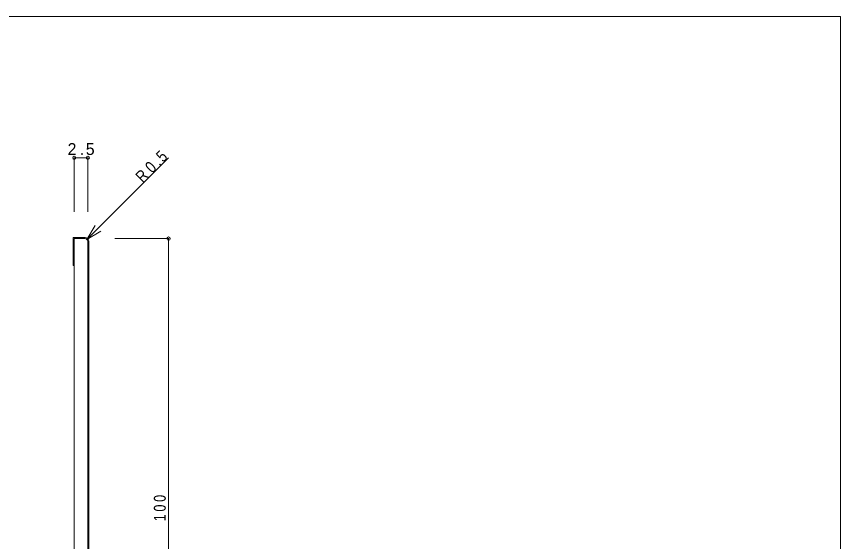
# Model space of a CAD drawing. Units: millimetres, scale not verified. Extents: x -141 to 141, y -98 to 98.
# Drawn here: x -12 to 141, y 0 to 97.5 of the extents above; entities that cross this region are included whole.
import ezdxf

# ---------------------------------------------------------------- set-up
doc = ezdxf.new("R2010")
doc.units = ezdxf.units.MM
doc.header["$PDMODE"] = 32
doc.header["$PDSIZE"] = 0.6
for name, color, linetype, lineweight in [('0-0_ＫＢ製品', 2, 'Continuous', 9), ('0-3_寸法', 4, 'Continuous', 9), ('0-4_引出線字', 4, 'Continuous', 9), ('0-8_他製品', 7, 'Continuous', 9), ('F-0_図面枠', 5, 'Continuous', 9)]:
    doc.layers.add(name, color=color, linetype=linetype, lineweight=lineweight)
doc.styles.add('HGｺﾞｼｯｸM', font='')
doc.styles.get('HGｺﾞｼｯｸM').set_extended_font_data('HGｺﾞｼｯｸM')

msp = doc.modelspace()

# ---------------------------------------------------------------- linework, layer by layer
at = {"layer": '0-0_ＫＢ製品'}
for p, q in [((0.75, 56.25), (-1.25, 56.25)), ((-1.25, -43.75), (-1.25, 56.25)), ((1.25, 55.75), (1.25, -43.75))]:
    msp.add_line(p, q, dxfattribs=at)
msp.add_arc((0.75, 55.75), 0.5, 0, 90, dxfattribs=at)
at = {"layer": '0-3_寸法'}
for p, q in [((-1.25, 71.25), (1.25, 71.25)), ((-1.25, 71.25), (-1.25, 61.25)), ((1.25, 71.25), (1.25, 61.25)), ((6.25, 56.25), (16.25, 56.25)), ((16.25, -43.75), (16.25, 56.25))]:
    msp.add_line(p, q, dxfattribs=at)
for p in [(-1.25, 71.25), (1.25, 71.25), (16.25, 56.25)]:
    msp.add_point(p, dxfattribs=at)
at = {"layer": '0-4_引出線字'}
for q in [(16.25, 71.25), (2.604, 58.702), (3.702, 57.604)]:
    msp.add_line((1.104, 56.104), q, dxfattribs=at)
at = {"layer": '0-8_他製品'}
for p, q in [((0.75, 56.45), (-1.45, 56.45)), ((-1.45, 51.25), (-1.45, 56.45)), ((1.45, 55.75), (1.45, -43.95)), ((-1.25, 51.25), (-1.45, 51.25))]:
    msp.add_line(p, q, dxfattribs=at)
msp.add_arc((0.75, 55.75), 0.7, 0, 90, dxfattribs=at)
at = {"layer": 'F-0_図面枠'}
for p, q in [((-141, 97.5), (141, 97.5)), ((141, 97.5), (141, -97.5))]:
    msp.add_line(p, q, dxfattribs=at)

# ---------------------------------------------------------------- texts
at = {"layer": '0-3_寸法', "color": 7, "insert": (-2.5, 71.75), "char_height": 2.199, "attachment_point": 7, "style": 'HGｺﾞｼｯｸM'}
msp.add_mtext('\\T1.38;2.5', dxfattribs=at)
at = {"layer": '0-3_寸法', "color": 7, "insert": (15.75, 3.75), "char_height": 2.199, "attachment_point": 7, "rotation": 90, "style": 'HGｺﾞｼｯｸM'}
msp.add_mtext('\\T1.38;\\W0.8;100', dxfattribs=at)
at = {"layer": '0-4_引出線字', "color": 7, "insert": (11.477, 66.477), "char_height": 2.199, "attachment_point": 7, "rotation": 45, "style": 'HGｺﾞｼｯｸM'}
msp.add_mtext('\\T1.38;\\W0.85;R0.5', dxfattribs=at)

doc.saveas('drawing.dxf')
